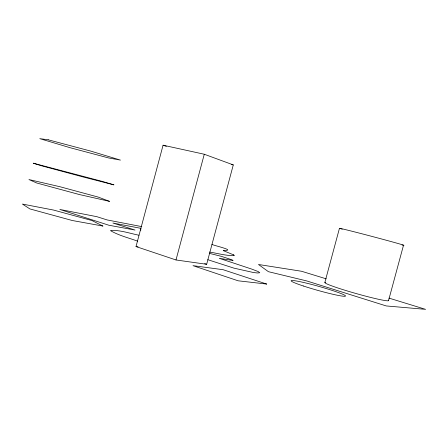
<?xml version="1.0" encoding="UTF-8"?>
<svg xmlns="http://www.w3.org/2000/svg" width="448" height="448" viewBox="0 0 448 448"><rect width="100%" height="100%" fill="white"/><g stroke="black" fill="none" stroke-linecap="round" stroke-linejoin="round"><path stroke-width="0.67" d="M136.013 246.562L163.072 145.202L204.277 154.246L233.285 164.909L206.657 264.286L175.997 259.969L136.013 246.562L138.085 246.887M175.997 259.969L204.277 154.246M324.85 282.52L339.466 228.284M388.534 300.614L403.514 245.224M140.963 229.858L140.409 230.082M141.019 228.362L112.941 223.037L135.05 230.065L108.898 225.238L59.853 209.462L96.863 216.686L107.1 219.929L141.792 226.626M209.518 252.062C217.706 253.338 226.044 255.87 234.315 255.562A28.823 1.764 15 0 0 233.346 254.772M209.255 253.31L221.547 256.402L232.165 259.913L233.1 260.495L219.257 258.317L251.888 269.147L258.143 271.538L259.762 272.731L257.729 272.978A36.91 2.761 15.1 0 1 252.711 272.356L233.856 268.117L207.794 259.689M231.252 164.455L233.285 164.909M138.891 235.211C129.629 233.374 120.12 229.902 110.673 230.468L110.79 230.826C119.14 235.592 128.694 237.894 137.687 241.17M211.954 244.412C213.657 245.521 237.429 250.813 223.244 250.438A19.645 1.142 15.1 0 0 223.647 250.762L233.346 254.772M326.25 278.846L301.582 271.27L258.474 264.488L268.419 271.69L306.667 280.918L386.266 305.945L425.6 309.35L388.926 298.094M204.68 263.637L206.657 264.286M163.072 145.202L166.359 146.373M340.71 228.738A33.141 0.454 14.8 0 1 371.902 236.398A33.141 0.454 14.8 0 1 402.041 244.989M342.238 229.202A33.141 0.454 14.8 0 1 341.404 228.95M388.254 300.121A33.118 2.072 15.8 0 1 355.286 293.311A33.118 2.072 15.8 0 1 325.674 282.341M266.7 284.06L238.14 280.801L192.97 265.658L223.104 269.702L266.7 284.06M48.25 139.804L39.76 138.65L70.218 147.739L108.618 157.954L120.439 160.098L90.742 151.094L48.25 139.804M102.861 226.055L72.268 220.511L29.898 208.919L22.4 204.064L53.648 210.078L91.946 220.534L102.861 226.055M109.452 201.337L79.19 194.494L36.775 183.014L28.907 179.547L59.858 186.71L98.196 197.075L109.452 201.337M113.848 184.845L83.81 177.139L41.367 165.738L33.247 163.195L102.362 181.429L113.848 184.845M303.318 285.981A28.235 2.066 15.7 0 0 345.492 296.089A28.235 2.066 15.7 0 0 306.242 283.086A28.235 2.066 15.7 0 0 303.318 285.981"/></g></svg>
